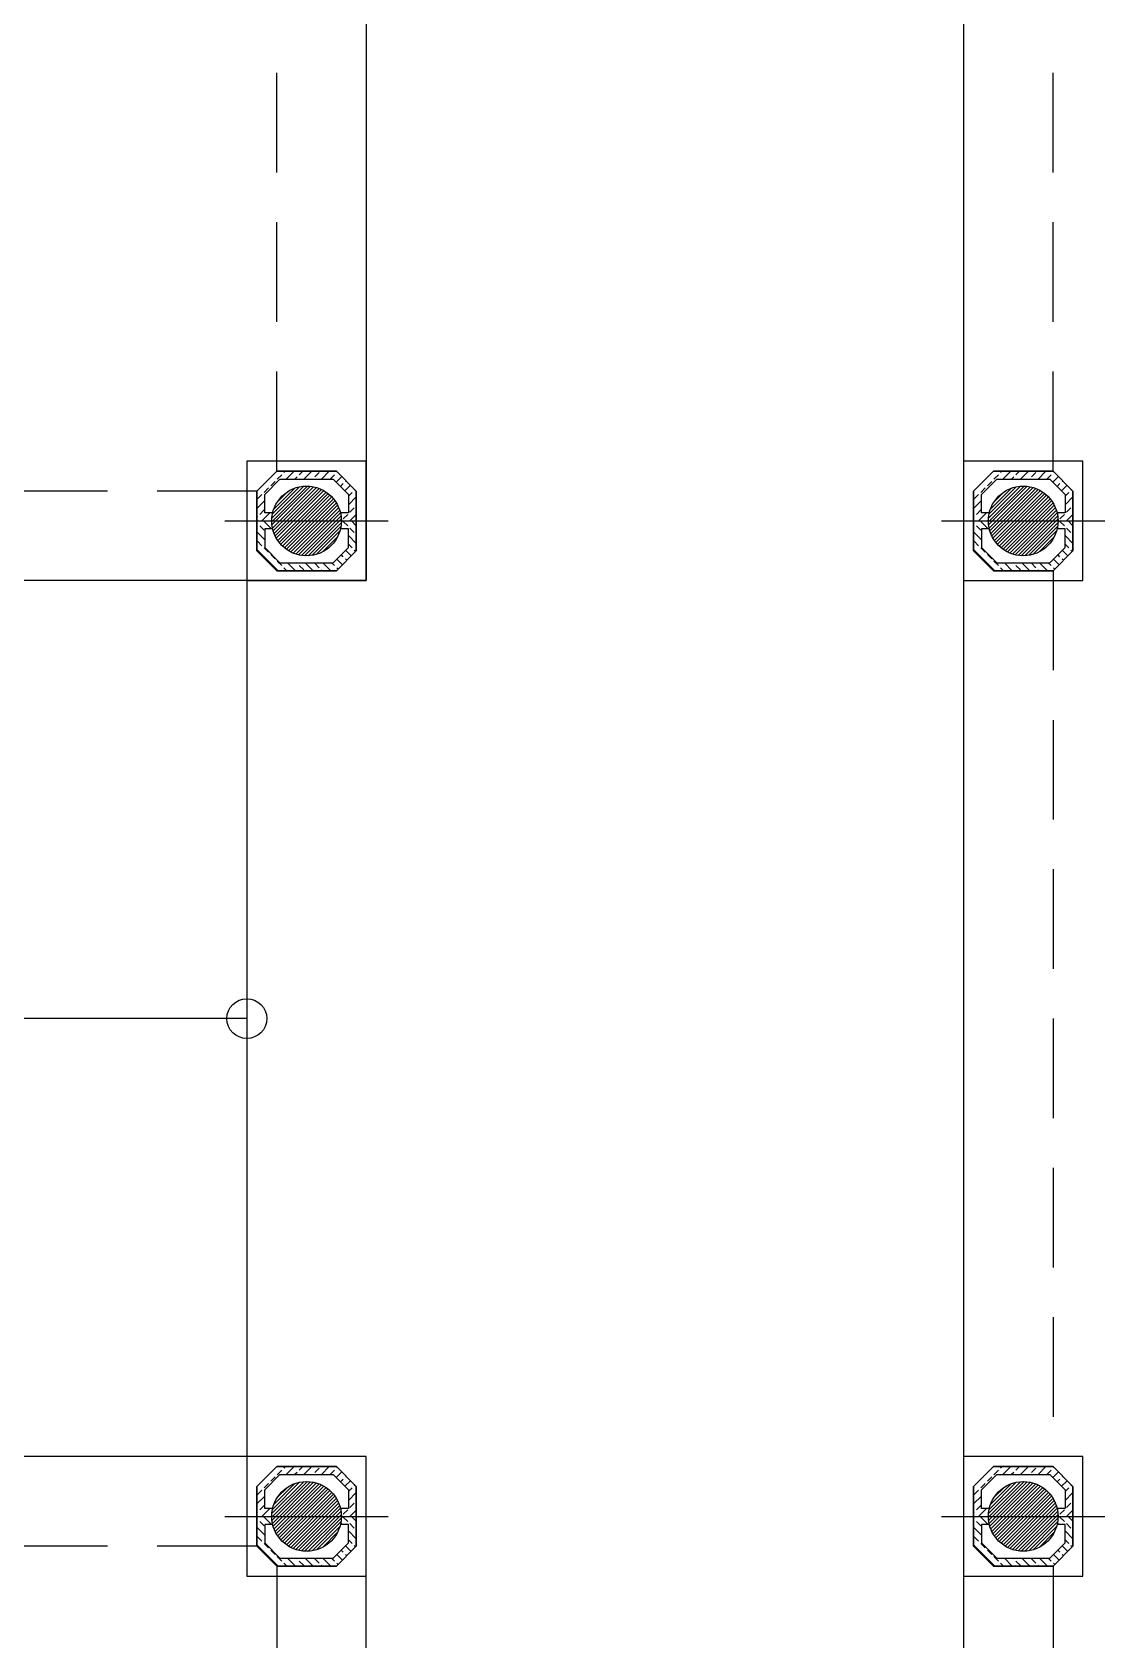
# Model space of a CAD drawing. Extents: x 278386 to 404536, y 8015 to 97114.
# Drawn here: x 360749 to 366137, y 25315 to 33390 of the extents above; entities that cross this region are included whole.
import ezdxf

# ---------------------------------------------------------------- set-up
doc = ezdxf.new("R2010")
doc.units = 0
doc.header["$LTSCALE"] = 2
doc.header["$MEASUREMENT"] = 0
doc.linetypes.add('1-BLOCK-A_FLOOR PLAN$0$HIDDEN', pattern=[0.375, 0.25, -0.125])
doc.layers.get('0').update_dxf_attribs({"color": 1})
for name, color, linetype in [('1-BLOCK-A_FLOOR PLAN$0$CLADDING', 1, 'Continuous'), ('1-BLOCK-A_FLOOR PLAN$0$Covered Walkway', 7, 'Continuous'), ('1-BLOCK-A_FLOOR PLAN$0$HAT-GRC', 9, 'Continuous'), ('1-BLOCK-A_FLOOR PLAN$0$PAV-COL', 1, 'Continuous'), ('1-BLOCK-A_FLOOR PLAN$0$pavement', 21, 'Continuous'), ('1-BLOCK-A_FLOOR PLAN$0$STAIR', 1, 'Continuous'), ('ext', 93, 'Continuous')]:
    doc.layers.add(name, color=color, linetype=linetype)

# ---------------------------------------------------------------- blocks, each defined once
blk = doc.blocks.new('1-BLOCK-A_FLOOR PLAN', base_point=(138.4295842972385, 17.08714958300015))
at = {"layer": '1-BLOCK-A_FLOOR PLAN$0$HAT-GRC', "linetype": 'Continuous'}
h = blk.add_hatch(dxfattribs=at)
h.set_pattern_fill('ANSI33', color=8, scale=0.25, style=0)
h.set_pattern_definition([(225, (98.45000000036481, 37.95084224616868), (-0.04419417382415922, 0.04419417382415922), []), (225, (98.45000000036481, 37.90664807241875), (-0.04419417382415922, 0.04419417382415922), [0.03125, -0.015625])])
edge = h.paths.add_edge_path()
edge.add_line((97.95000000036474, 37.70084224616868), (97.9500000003647, 37.85084224616899))
edge.add_line((97.9500000003647, 37.85084224616899), (98.0500000003645, 37.95084224616845))
edge.add_line((98.0500000003645, 37.95084224616845), (98.20000000036477, 37.95084224616868))
edge.add_line((98.20000000036477, 37.95084224616868), (98.35000000036501, 37.95084224616868))
edge.add_line((98.35000000036501, 37.95084224616868), (98.45000000036481, 37.85084224616899))
edge.add_line((98.45000000036481, 37.85084224616899), (98.45000000036481, 37.70084224616868))
edge.add_line((98.45000000036481, 37.70084224616868), (98.37500000036485, 37.70084224616868))
edge.add_ellipse((98.20000000036485, 37.70084224616868), major_axis=(-0.1237436867078197, 0.1237436867078197), ratio=0.9999999999994564, start_angle=225.0000000000155, end_angle=238.2129803601605)
edge.add_line((98.37036725073887, 37.74084224616864), (98.41000000036483, 37.74084224616841))
edge.add_line((98.41000000036483, 37.74084224616841), (98.41000000036479, 37.83427370367382))
edge.add_line((98.41000000036479, 37.83427370367382), (98.33343145787003, 37.91084224616849))
edge.add_line((98.33343145787003, 37.91084224616849), (98.16000000036476, 37.91084224616871))
edge.add_line((98.16000000036476, 37.91084224616871), (98.06656854285932, 37.91084224616871))
edge.add_line((98.06656854285932, 37.91084224616871), (97.99000000036472, 37.83427370367404))
edge.add_line((97.99000000036472, 37.83427370367404), (97.9900000003647, 37.74084224616841))
edge.add_line((97.9900000003647, 37.74084224616841), (98.02963274999084, 37.74084224616864))
edge.add_ellipse((98.20000000036485, 37.70084224616868), major_axis=(0.1237436867078196, 0.1237436867078196), ratio=0.9999999999994568, start_angle=121.7870196398395, end_angle=134.9999999999844)
edge.add_line((98.02500000036486, 37.70084224616868), (97.95000000036474, 37.70084224616868))
h = blk.add_hatch(dxfattribs=at)
h.set_pattern_fill('ANSI33', color=8, scale=0.25, style=0)
h.set_pattern_definition([(225, (102.0500000003648, 37.95084224616868), (-0.04419417382415922, 0.04419417382415922), []), (225, (102.0500000003648, 37.90664807241875), (-0.04419417382415922, 0.04419417382415922), [0.03125, -0.015625])])
edge = h.paths.add_edge_path()
edge.add_line((101.5500000003647, 37.70084224616868), (101.5500000003647, 37.85084224616899))
edge.add_line((101.5500000003647, 37.85084224616899), (101.6500000003645, 37.95084224616845))
edge.add_line((101.6500000003645, 37.95084224616845), (101.8000000003648, 37.95084224616868))
edge.add_line((101.8000000003648, 37.95084224616868), (101.950000000365, 37.95084224616868))
edge.add_line((101.950000000365, 37.95084224616868), (102.0500000003648, 37.85084224616899))
edge.add_line((102.0500000003648, 37.85084224616899), (102.0500000003648, 37.70084224616868))
edge.add_line((102.0500000003648, 37.70084224616868), (101.9750000003648, 37.70084224616868))
edge.add_ellipse((101.8000000003648, 37.70084224616868), major_axis=(-0.1237436867078197, 0.1237436867078197), ratio=0.9999999999994564, start_angle=225.0000000000155, end_angle=238.2129803601605)
edge.add_line((101.9703672507389, 37.74084224616864), (102.0100000003648, 37.74084224616841))
edge.add_line((102.0100000003648, 37.74084224616841), (102.0100000003648, 37.83427370367382))
edge.add_line((102.0100000003648, 37.83427370367382), (101.93343145787, 37.91084224616849))
edge.add_line((101.93343145787, 37.91084224616849), (101.7600000003648, 37.91084224616871))
edge.add_line((101.7600000003648, 37.91084224616871), (101.6665685428593, 37.91084224616871))
edge.add_line((101.6665685428593, 37.91084224616871), (101.5900000003647, 37.83427370367404))
edge.add_line((101.5900000003647, 37.83427370367404), (101.5900000003647, 37.74084224616841))
edge.add_line((101.5900000003647, 37.74084224616841), (101.6296327499908, 37.74084224616864))
edge.add_ellipse((101.8000000003648, 37.70084224616868), major_axis=(0.1237436867078196, 0.1237436867078196), ratio=0.9999999999994568, start_angle=121.7870196398395, end_angle=134.9999999999844)
edge.add_line((101.6250000003648, 37.70084224616868), (101.5500000003647, 37.70084224616868))
h = blk.add_hatch(dxfattribs=at)
h.set_pattern_fill('ANSI33', color=8, scale=0.25, style=0)
h.set_pattern_definition([(135, (98.45000000036481, 37.45084224616845), (-0.04419417382415923, -0.04419417382415923), []), (135, (98.45000000036481, 37.49503641991838), (-0.04419417382415923, -0.04419417382415923), [0.03125000000000001, -0.015625])])
edge = h.paths.add_edge_path()
edge.add_line((97.95000000036474, 37.70084224616845), (97.9500000003647, 37.55084224616813))
edge.add_line((97.9500000003647, 37.55084224616813), (98.0500000003645, 37.45084224616868))
edge.add_line((98.0500000003645, 37.45084224616868), (98.20000000036477, 37.45084224616845))
edge.add_line((98.20000000036477, 37.45084224616845), (98.35000000036501, 37.45084224616845))
edge.add_line((98.35000000036501, 37.45084224616845), (98.45000000036481, 37.55084224616813))
edge.add_line((98.45000000036481, 37.55084224616813), (98.45000000036481, 37.70084224616845))
edge.add_line((98.45000000036481, 37.70084224616845), (98.37500000036485, 37.70084224616845))
edge.add_ellipse((98.20000000036485, 37.70084224616845), major_axis=(0.1237436867078197, 0.1237436867078197), ratio=0.9999999999994564, start_angle=301.7870196398395, end_angle=314.9999999999844, ccw=False)
edge.add_line((98.37036725073887, 37.66084224616849), (98.41000000036483, 37.66084224616871))
edge.add_line((98.41000000036483, 37.66084224616871), (98.41000000036479, 37.56741078866331))
edge.add_line((98.41000000036479, 37.56741078866331), (98.33343145787003, 37.49084224616864))
edge.add_line((98.33343145787003, 37.49084224616864), (98.16000000036476, 37.49084224616841))
edge.add_line((98.16000000036476, 37.49084224616841), (98.06656854285932, 37.49084224616841))
edge.add_line((98.06656854285932, 37.49084224616841), (97.99000000036472, 37.56741078866308))
edge.add_line((97.99000000036472, 37.56741078866308), (97.9900000003647, 37.66084224616871))
edge.add_line((97.9900000003647, 37.66084224616871), (98.02963274999084, 37.66084224616849))
edge.add_ellipse((98.20000000036485, 37.70084224616845), major_axis=(-0.1237436867078196, 0.1237436867078196), ratio=0.9999999999994568, start_angle=45.000000000015575, end_angle=58.212980360160486, ccw=False)
edge.add_line((98.02500000036486, 37.70084224616845), (97.95000000036474, 37.70084224616845))
h = blk.add_hatch(dxfattribs=at)
h.set_pattern_fill('ANSI33', color=8, scale=0.25, style=0)
h.set_pattern_definition([(135, (102.0500000003648, 37.45084224616845), (-0.04419417382415923, -0.04419417382415923), []), (135, (102.0500000003648, 37.49503641991838), (-0.04419417382415923, -0.04419417382415923), [0.03125000000000001, -0.015625])])
edge = h.paths.add_edge_path()
edge.add_line((101.5500000003647, 37.70084224616845), (101.5500000003647, 37.55084224616813))
edge.add_line((101.5500000003647, 37.55084224616813), (101.6500000003645, 37.45084224616868))
edge.add_line((101.6500000003645, 37.45084224616868), (101.8000000003648, 37.45084224616845))
edge.add_line((101.8000000003648, 37.45084224616845), (101.950000000365, 37.45084224616845))
edge.add_line((101.950000000365, 37.45084224616845), (102.0500000003648, 37.55084224616813))
edge.add_line((102.0500000003648, 37.55084224616813), (102.0500000003648, 37.70084224616845))
edge.add_line((102.0500000003648, 37.70084224616845), (101.9750000003648, 37.70084224616845))
edge.add_ellipse((101.8000000003648, 37.70084224616845), major_axis=(0.1237436867078197, 0.1237436867078197), ratio=0.9999999999994564, start_angle=301.7870196398395, end_angle=314.9999999999844, ccw=False)
edge.add_line((101.9703672507389, 37.66084224616849), (102.0100000003648, 37.66084224616871))
edge.add_line((102.0100000003648, 37.66084224616871), (102.0100000003648, 37.56741078866331))
edge.add_line((102.0100000003648, 37.56741078866331), (101.93343145787, 37.49084224616864))
edge.add_line((101.93343145787, 37.49084224616864), (101.7600000003648, 37.49084224616841))
edge.add_line((101.7600000003648, 37.49084224616841), (101.6665685428593, 37.49084224616841))
edge.add_line((101.6665685428593, 37.49084224616841), (101.5900000003647, 37.56741078866308))
edge.add_line((101.5900000003647, 37.56741078866308), (101.5900000003647, 37.66084224616871))
edge.add_line((101.5900000003647, 37.66084224616871), (101.6296327499908, 37.66084224616849))
edge.add_ellipse((101.8000000003648, 37.70084224616845), major_axis=(-0.1237436867078196, 0.1237436867078196), ratio=0.9999999999994568, start_angle=45.000000000015575, end_angle=58.212980360160486, ccw=False)
edge.add_line((101.6250000003648, 37.70084224616845), (101.5500000003647, 37.70084224616845))
h = blk.add_hatch(dxfattribs=at)
h.set_pattern_fill('ANSI33', color=8, scale=0.25, style=0)
h.set_pattern_definition([(225, (98.45000000036481, 32.95084224616868), (-0.04419417382415922, 0.04419417382415922), []), (225, (98.45000000036481, 32.90664807241875), (-0.04419417382415922, 0.04419417382415922), [0.03125, -0.015625])])
edge = h.paths.add_edge_path()
edge.add_line((97.95000000036474, 32.70084224616868), (97.9500000003647, 32.85084224616899))
edge.add_line((97.9500000003647, 32.85084224616899), (98.0500000003645, 32.95084224616845))
edge.add_line((98.0500000003645, 32.95084224616845), (98.20000000036477, 32.95084224616868))
edge.add_line((98.20000000036477, 32.95084224616868), (98.35000000036501, 32.95084224616868))
edge.add_line((98.35000000036501, 32.95084224616868), (98.45000000036481, 32.85084224616899))
edge.add_line((98.45000000036481, 32.85084224616899), (98.45000000036481, 32.70084224616868))
edge.add_line((98.45000000036481, 32.70084224616868), (98.37500000036485, 32.70084224616868))
edge.add_ellipse((98.20000000036485, 32.70084224616868), major_axis=(-0.1237436867078197, 0.1237436867078197), ratio=0.9999999999994564, start_angle=225.0000000000155, end_angle=238.2129803601605)
edge.add_line((98.37036725073887, 32.74084224616864), (98.41000000036483, 32.74084224616841))
edge.add_line((98.41000000036483, 32.74084224616841), (98.41000000036479, 32.83427370367382))
edge.add_line((98.41000000036479, 32.83427370367382), (98.33343145787003, 32.91084224616849))
edge.add_line((98.33343145787003, 32.91084224616849), (98.16000000036476, 32.91084224616871))
edge.add_line((98.16000000036476, 32.91084224616871), (98.06656854285932, 32.91084224616871))
edge.add_line((98.06656854285932, 32.91084224616871), (97.99000000036472, 32.83427370367404))
edge.add_line((97.99000000036472, 32.83427370367404), (97.9900000003647, 32.74084224616841))
edge.add_line((97.9900000003647, 32.74084224616841), (98.02963274999084, 32.74084224616864))
edge.add_ellipse((98.20000000036485, 32.70084224616868), major_axis=(0.1237436867078196, 0.1237436867078196), ratio=0.9999999999994568, start_angle=121.7870196398395, end_angle=134.9999999999844)
edge.add_line((98.02500000036486, 32.70084224616868), (97.95000000036474, 32.70084224616868))
h = blk.add_hatch(dxfattribs=at)
h.set_pattern_fill('ANSI33', color=8, scale=0.25, style=0)
h.set_pattern_definition([(225, (102.0500000003648, 32.95084224616868), (-0.04419417382415922, 0.04419417382415922), []), (225, (102.0500000003648, 32.90664807241875), (-0.04419417382415922, 0.04419417382415922), [0.03125, -0.015625])])
edge = h.paths.add_edge_path()
edge.add_line((101.5500000003647, 32.70084224616868), (101.5500000003647, 32.85084224616899))
edge.add_line((101.5500000003647, 32.85084224616899), (101.6500000003645, 32.95084224616845))
edge.add_line((101.6500000003645, 32.95084224616845), (101.8000000003648, 32.95084224616868))
edge.add_line((101.8000000003648, 32.95084224616868), (101.950000000365, 32.95084224616868))
edge.add_line((101.950000000365, 32.95084224616868), (102.0500000003648, 32.85084224616899))
edge.add_line((102.0500000003648, 32.85084224616899), (102.0500000003648, 32.70084224616868))
edge.add_line((102.0500000003648, 32.70084224616868), (101.9750000003648, 32.70084224616868))
edge.add_ellipse((101.8000000003648, 32.70084224616868), major_axis=(-0.1237436867078197, 0.1237436867078197), ratio=0.9999999999994564, start_angle=225.0000000000155, end_angle=238.2129803601605)
edge.add_line((101.9703672507389, 32.74084224616864), (102.0100000003648, 32.74084224616841))
edge.add_line((102.0100000003648, 32.74084224616841), (102.0100000003648, 32.83427370367382))
edge.add_line((102.0100000003648, 32.83427370367382), (101.93343145787, 32.91084224616849))
edge.add_line((101.93343145787, 32.91084224616849), (101.7600000003648, 32.91084224616871))
edge.add_line((101.7600000003648, 32.91084224616871), (101.6665685428593, 32.91084224616871))
edge.add_line((101.6665685428593, 32.91084224616871), (101.5900000003647, 32.83427370367404))
edge.add_line((101.5900000003647, 32.83427370367404), (101.5900000003647, 32.74084224616841))
edge.add_line((101.5900000003647, 32.74084224616841), (101.6296327499908, 32.74084224616864))
edge.add_ellipse((101.8000000003648, 32.70084224616868), major_axis=(0.1237436867078196, 0.1237436867078196), ratio=0.9999999999994568, start_angle=121.7870196398395, end_angle=134.9999999999844)
edge.add_line((101.6250000003648, 32.70084224616868), (101.5500000003647, 32.70084224616868))
h = blk.add_hatch(dxfattribs=at)
h.set_pattern_fill('ANSI33', color=8, scale=0.25, style=0)
h.set_pattern_definition([(135, (98.45000000036481, 32.45084224616845), (-0.04419417382415923, -0.04419417382415923), []), (135, (98.45000000036481, 32.49503641991838), (-0.04419417382415923, -0.04419417382415923), [0.03125000000000001, -0.015625])])
edge = h.paths.add_edge_path()
edge.add_line((97.95000000036474, 32.70084224616845), (97.9500000003647, 32.55084224616813))
edge.add_line((97.9500000003647, 32.55084224616813), (98.0500000003645, 32.45084224616868))
edge.add_line((98.0500000003645, 32.45084224616868), (98.20000000036477, 32.45084224616845))
edge.add_line((98.20000000036477, 32.45084224616845), (98.35000000036501, 32.45084224616845))
edge.add_line((98.35000000036501, 32.45084224616845), (98.45000000036481, 32.55084224616813))
edge.add_line((98.45000000036481, 32.55084224616813), (98.45000000036481, 32.70084224616845))
edge.add_line((98.45000000036481, 32.70084224616845), (98.37500000036485, 32.70084224616845))
edge.add_ellipse((98.20000000036485, 32.70084224616845), major_axis=(0.1237436867078197, 0.1237436867078197), ratio=0.9999999999994564, start_angle=301.7870196398395, end_angle=314.9999999999844, ccw=False)
edge.add_line((98.37036725073887, 32.66084224616849), (98.41000000036483, 32.66084224616871))
edge.add_line((98.41000000036483, 32.66084224616871), (98.41000000036479, 32.56741078866331))
edge.add_line((98.41000000036479, 32.56741078866331), (98.33343145787003, 32.49084224616864))
edge.add_line((98.33343145787003, 32.49084224616864), (98.16000000036476, 32.49084224616841))
edge.add_line((98.16000000036476, 32.49084224616841), (98.06656854285932, 32.49084224616841))
edge.add_line((98.06656854285932, 32.49084224616841), (97.99000000036472, 32.56741078866308))
edge.add_line((97.99000000036472, 32.56741078866308), (97.9900000003647, 32.66084224616871))
edge.add_line((97.9900000003647, 32.66084224616871), (98.02963274999084, 32.66084224616849))
edge.add_ellipse((98.20000000036485, 32.70084224616845), major_axis=(-0.1237436867078196, 0.1237436867078196), ratio=0.9999999999994568, start_angle=45.000000000015575, end_angle=58.212980360160486, ccw=False)
edge.add_line((98.02500000036486, 32.70084224616845), (97.95000000036474, 32.70084224616845))
h = blk.add_hatch(dxfattribs=at)
h.set_pattern_fill('ANSI33', color=8, scale=0.25, style=0)
h.set_pattern_definition([(135, (102.0500000003648, 32.45084224616845), (-0.04419417382415923, -0.04419417382415923), []), (135, (102.0500000003648, 32.49503641991838), (-0.04419417382415923, -0.04419417382415923), [0.03125000000000001, -0.015625])])
edge = h.paths.add_edge_path()
edge.add_line((101.5500000003647, 32.70084224616845), (101.5500000003647, 32.55084224616813))
edge.add_line((101.5500000003647, 32.55084224616813), (101.6500000003645, 32.45084224616868))
edge.add_line((101.6500000003645, 32.45084224616868), (101.8000000003648, 32.45084224616845))
edge.add_line((101.8000000003648, 32.45084224616845), (101.950000000365, 32.45084224616845))
edge.add_line((101.950000000365, 32.45084224616845), (102.0500000003648, 32.55084224616813))
edge.add_line((102.0500000003648, 32.55084224616813), (102.0500000003648, 32.70084224616845))
edge.add_line((102.0500000003648, 32.70084224616845), (101.9750000003648, 32.70084224616845))
edge.add_ellipse((101.8000000003648, 32.70084224616845), major_axis=(0.1237436867078197, 0.1237436867078197), ratio=0.9999999999994564, start_angle=301.7870196398395, end_angle=314.9999999999844, ccw=False)
edge.add_line((101.9703672507389, 32.66084224616849), (102.0100000003648, 32.66084224616871))
edge.add_line((102.0100000003648, 32.66084224616871), (102.0100000003648, 32.56741078866331))
edge.add_line((102.0100000003648, 32.56741078866331), (101.93343145787, 32.49084224616864))
edge.add_line((101.93343145787, 32.49084224616864), (101.7600000003648, 32.49084224616841))
edge.add_line((101.7600000003648, 32.49084224616841), (101.6665685428593, 32.49084224616841))
edge.add_line((101.6665685428593, 32.49084224616841), (101.5900000003647, 32.56741078866308))
edge.add_line((101.5900000003647, 32.56741078866308), (101.5900000003647, 32.66084224616871))
edge.add_line((101.5900000003647, 32.66084224616871), (101.6296327499908, 32.66084224616849))
edge.add_ellipse((101.8000000003648, 32.70084224616845), major_axis=(-0.1237436867078196, 0.1237436867078196), ratio=0.9999999999994568, start_angle=45.000000000015575, end_angle=58.212980360160486, ccw=False)
edge.add_line((101.6250000003648, 32.70084224616845), (101.5500000003647, 32.70084224616845))
at = {"layer": '1-BLOCK-A_FLOOR PLAN$0$PAV-COL', "linetype": 'Continuous'}
h = blk.add_hatch(dxfattribs=at)
h.set_pattern_fill('ANSI31', color=8, scale=0.1, style=0)
h.set_pattern_definition([(225, (98.37500000036485, 37.87584224616863), (-0.008838834764831844, 0.008838834764831846), [])])
edge = h.paths.add_edge_path()
edge.add_line((98.02500000036486, 37.70084224616868), (98.37500000036485, 37.70084224616868))
edge.add_ellipse((98.20000000036485, 37.70084224616872), major_axis=(0.1237436867076465, 0.1237436867076465), ratio=0.9999999999999568, start_angle=225.0000000000013, end_angle=314.9999999999848, ccw=False)
edge.add_ellipse((98.20000000036485, 37.70084224616872), major_axis=(-0.1237436867076465, 0.1237436867076465), ratio=0.9999999999999567, start_angle=45.00000000001518, end_angle=134.9999999999987, ccw=False)
edge = h.paths.add_edge_path()
edge.add_ellipse((98.20000000036485, 37.70084224616863), major_axis=(0.1237436867076465, 0.1237436867076465), ratio=0.9999999999999568, start_angle=45.000000000001194, end_angle=134.9999999999848, ccw=False)
edge.add_ellipse((98.20000000036485, 37.70084224616863), major_axis=(-0.1237436867076465, 0.1237436867076465), ratio=0.9999999999999567, start_angle=225.0000000000152, end_angle=314.99999999999875, ccw=False)
edge.add_line((98.37500000036485, 37.70084224616868), (98.02500000036486, 37.70084224616868))
h = blk.add_hatch(dxfattribs=at)
h.set_pattern_fill('ANSI31', color=8, scale=0.1, style=0)
h.set_pattern_definition([(225, (101.9750000003648, 37.87584224616863), (-0.008838834764831844, 0.008838834764831846), [])])
edge = h.paths.add_edge_path()
edge.add_line((101.6250000003648, 37.70084224616868), (101.9750000003648, 37.70084224616868))
edge.add_ellipse((101.8000000003648, 37.70084224616872), major_axis=(0.1237436867076465, 0.1237436867076465), ratio=0.9999999999999568, start_angle=225.0000000000013, end_angle=314.9999999999848, ccw=False)
edge.add_ellipse((101.8000000003648, 37.70084224616872), major_axis=(-0.1237436867076465, 0.1237436867076465), ratio=0.9999999999999567, start_angle=45.00000000001518, end_angle=134.9999999999987, ccw=False)
edge = h.paths.add_edge_path()
edge.add_ellipse((101.8000000003648, 37.70084224616863), major_axis=(0.1237436867076465, 0.1237436867076465), ratio=0.9999999999999568, start_angle=45.000000000001194, end_angle=134.9999999999848, ccw=False)
edge.add_ellipse((101.8000000003648, 37.70084224616863), major_axis=(-0.1237436867076465, 0.1237436867076465), ratio=0.9999999999999567, start_angle=225.0000000000152, end_angle=314.99999999999875, ccw=False)
edge.add_line((101.9750000003648, 37.70084224616868), (101.6250000003648, 37.70084224616868))
h = blk.add_hatch(dxfattribs=at)
h.set_pattern_fill('ANSI31', color=8, scale=0.1, style=0)
h.set_pattern_definition([(225, (98.37500000036485, 32.87584224616863), (-0.008838834764831844, 0.008838834764831846), [])])
edge = h.paths.add_edge_path()
edge.add_line((98.02500000036486, 32.70084224616868), (98.37500000036485, 32.70084224616868))
edge.add_ellipse((98.20000000036485, 32.70084224616872), major_axis=(0.1237436867076465, 0.1237436867076465), ratio=0.9999999999999568, start_angle=225.0000000000013, end_angle=314.9999999999848, ccw=False)
edge.add_ellipse((98.20000000036485, 32.70084224616872), major_axis=(-0.1237436867076465, 0.1237436867076465), ratio=0.9999999999999567, start_angle=45.00000000001518, end_angle=134.9999999999987, ccw=False)
edge = h.paths.add_edge_path()
edge.add_ellipse((98.20000000036485, 32.70084224616863), major_axis=(0.1237436867076465, 0.1237436867076465), ratio=0.9999999999999568, start_angle=45.000000000001194, end_angle=134.9999999999848, ccw=False)
edge.add_ellipse((98.20000000036485, 32.70084224616863), major_axis=(-0.1237436867076465, 0.1237436867076465), ratio=0.9999999999999567, start_angle=225.0000000000152, end_angle=314.99999999999875, ccw=False)
edge.add_line((98.37500000036485, 32.70084224616868), (98.02500000036486, 32.70084224616868))
h = blk.add_hatch(dxfattribs=at)
h.set_pattern_fill('ANSI31', color=8, scale=0.1, style=0)
h.set_pattern_definition([(225, (101.9750000003648, 32.87584224616863), (-0.008838834764831844, 0.008838834764831846), [])])
edge = h.paths.add_edge_path()
edge.add_line((101.6250000003648, 32.70084224616868), (101.9750000003648, 32.70084224616868))
edge.add_ellipse((101.8000000003648, 32.70084224616872), major_axis=(0.1237436867076465, 0.1237436867076465), ratio=0.9999999999999568, start_angle=225.0000000000013, end_angle=314.9999999999848, ccw=False)
edge.add_ellipse((101.8000000003648, 32.70084224616872), major_axis=(-0.1237436867076465, 0.1237436867076465), ratio=0.9999999999999567, start_angle=45.00000000001518, end_angle=134.9999999999987, ccw=False)
edge = h.paths.add_edge_path()
edge.add_ellipse((101.8000000003648, 32.70084224616863), major_axis=(0.1237436867076465, 0.1237436867076465), ratio=0.9999999999999568, start_angle=45.000000000001194, end_angle=134.9999999999848, ccw=False)
edge.add_ellipse((101.8000000003648, 32.70084224616863), major_axis=(-0.1237436867076465, 0.1237436867076465), ratio=0.9999999999999567, start_angle=225.0000000000152, end_angle=314.99999999999875, ccw=False)
edge.add_line((101.9750000003648, 32.70084224616868), (101.6250000003648, 32.70084224616868))
at = {"layer": '1-BLOCK-A_FLOOR PLAN$0$CLADDING', "color": 8, "linetype": 'Continuous'}
for points in [[(98.37500000036485, 37.70084224616868), (98.45000000036481, 37.70084224616868), (98.45000000036481, 37.85084224616877), (98.35000000036491, 37.95084224616868), (98.20000000036477, 37.95084224616868), (98.05000000036458, 37.95084224616868), (97.95000000036471, 37.85084224616877), (97.95000000036472, 37.70084224616868), (98.02500000036486, 37.70084224616868)], [(98.02963274999084, 37.74084224616864), (97.99000000036472, 37.74084224616864), (97.99000000036472, 37.83427370367382), (98.06656854285954, 37.91084224616871), (98.16000000036476, 37.91084224616871), (98.33343145786989, 37.91084224616871), (98.41000000036479, 37.83427370367382), (98.41000000036483, 37.74084224616864), (98.37036725073887, 37.74084224616864)], [(101.9750000003648, 37.70084224616868), (102.0500000003648, 37.70084224616868), (102.0500000003648, 37.85084224616877), (101.9500000003649, 37.95084224616868), (101.8000000003648, 37.95084224616868), (101.6500000003646, 37.95084224616868), (101.5500000003647, 37.85084224616877), (101.5500000003647, 37.70084224616868), (101.6250000003648, 37.70084224616868)], [(101.6296327499908, 37.74084224616864), (101.5900000003647, 37.74084224616864), (101.5900000003647, 37.83427370367382), (101.6665685428595, 37.91084224616871), (101.7600000003648, 37.91084224616871), (101.9334314578699, 37.91084224616871), (102.0100000003648, 37.83427370367382), (102.0100000003648, 37.74084224616864), (101.9703672507389, 37.74084224616864)], [(98.37500000036485, 37.70084224616845), (98.45000000036481, 37.70084224616845), (98.45000000036481, 37.55084224616836), (98.35000000036491, 37.45084224616845), (98.20000000036477, 37.45084224616845), (98.05000000036458, 37.45084224616845), (97.95000000036471, 37.55084224616836), (97.95000000036472, 37.70084224616845), (98.02500000036486, 37.70084224616845)], [(98.02963274999084, 37.66084224616849), (97.99000000036472, 37.66084224616849), (97.99000000036472, 37.56741078866331), (98.06656854285954, 37.49084224616841), (98.16000000036476, 37.49084224616841), (98.33343145786989, 37.49084224616841), (98.41000000036479, 37.56741078866331), (98.41000000036483, 37.66084224616849), (98.37036725073887, 37.66084224616849)], [(101.9750000003648, 37.70084224616845), (102.0500000003648, 37.70084224616845), (102.0500000003648, 37.55084224616836), (101.9500000003649, 37.45084224616845), (101.8000000003648, 37.45084224616845), (101.6500000003646, 37.45084224616845), (101.5500000003647, 37.55084224616836), (101.5500000003647, 37.70084224616845), (101.6250000003648, 37.70084224616845)], [(101.6296327499908, 37.66084224616849), (101.5900000003647, 37.66084224616849), (101.5900000003647, 37.56741078866331), (101.6665685428595, 37.49084224616841), (101.7600000003648, 37.49084224616841), (101.9334314578699, 37.49084224616841), (102.0100000003648, 37.56741078866331), (102.0100000003648, 37.66084224616849), (101.9703672507389, 37.66084224616849)], [(98.37500000036485, 32.70084224616868), (98.45000000036481, 32.70084224616868), (98.45000000036481, 32.85084224616877), (98.35000000036491, 32.95084224616868), (98.20000000036477, 32.95084224616868), (98.05000000036458, 32.95084224616868), (97.95000000036471, 32.85084224616877), (97.95000000036472, 32.70084224616868), (98.02500000036486, 32.70084224616868)], [(101.9750000003648, 32.70084224616868), (102.0500000003648, 32.70084224616868), (102.0500000003648, 32.85084224616877), (101.9500000003649, 32.95084224616868), (101.8000000003648, 32.95084224616868), (101.6500000003646, 32.95084224616868), (101.5500000003647, 32.85084224616877), (101.5500000003647, 32.70084224616868), (101.6250000003648, 32.70084224616868)], [(98.02963274999084, 32.74084224616864), (97.99000000036472, 32.74084224616864), (97.99000000036472, 32.83427370367382), (98.06656854285954, 32.91084224616871), (98.16000000036476, 32.91084224616871), (98.33343145786989, 32.91084224616871), (98.41000000036479, 32.83427370367382), (98.41000000036483, 32.74084224616864), (98.37036725073887, 32.74084224616864)], [(101.6296327499908, 32.74084224616864), (101.5900000003647, 32.74084224616864), (101.5900000003647, 32.83427370367382), (101.6665685428595, 32.91084224616871), (101.7600000003648, 32.91084224616871), (101.9334314578699, 32.91084224616871), (102.0100000003648, 32.83427370367382), (102.0100000003648, 32.74084224616864), (101.9703672507389, 32.74084224616864)], [(98.37500000036485, 32.70084224616845), (98.45000000036481, 32.70084224616845), (98.45000000036481, 32.55084224616836), (98.35000000036491, 32.45084224616845), (98.20000000036477, 32.45084224616845), (98.05000000036458, 32.45084224616845), (97.95000000036471, 32.55084224616836), (97.95000000036472, 32.70084224616845), (98.02500000036486, 32.70084224616845)], [(98.02963274999084, 32.66084224616849), (97.99000000036472, 32.66084224616849), (97.99000000036472, 32.56741078866331), (98.06656854285954, 32.49084224616841), (98.16000000036476, 32.49084224616841), (98.33343145786989, 32.49084224616841), (98.41000000036479, 32.56741078866331), (98.41000000036483, 32.66084224616849), (98.37036725073887, 32.66084224616849)], [(101.9750000003648, 32.70084224616845), (102.0500000003648, 32.70084224616845), (102.0500000003648, 32.55084224616836), (101.9500000003649, 32.45084224616845), (101.8000000003648, 32.45084224616845), (101.6500000003646, 32.45084224616845), (101.5500000003647, 32.55084224616836), (101.5500000003647, 32.70084224616845), (101.6250000003648, 32.70084224616845)], [(101.6296327499908, 32.66084224616849), (101.5900000003647, 32.66084224616849), (101.5900000003647, 32.56741078866331), (101.6665685428595, 32.49084224616841), (101.7600000003648, 32.49084224616841), (101.9334314578699, 32.49084224616841), (102.0100000003648, 32.56741078866331), (102.0100000003648, 32.66084224616849), (101.9703672507389, 32.66084224616849)]]:
    blk.add_lwpolyline(points, dxfattribs=at)
at = {"layer": '1-BLOCK-A_FLOOR PLAN$0$Covered Walkway', "color": 8, "linetype": '1-BLOCK-A_FLOOR PLAN$0$HIDDEN'}
for p, q in [((98.05000000036479, 37.95084224616872), (98.05000000036478, 42.45084224616868)), ((101.9500000003648, 37.95084224616868), (101.9500000003648, 42.45084224616868)), ((97.95000000036475, 37.85084224616864), (91.05000000106128, 37.85084224616863)), ((101.9500000003648, 37.45084224616868), (101.9500000003648, 32.95084224616868)), ((97.95000000036467, 32.55084224616895), (91.10000000106037, 32.55084224616895)), ((98.05000000036478, 32.4508422461689), (98.05000000036478, 27.9508422461689)), ((101.9500000003648, 32.4508422461689), (101.9500000003648, 27.9508422461689))]:
    blk.add_line(p, q, dxfattribs=at)
at = {"layer": '1-BLOCK-A_FLOOR PLAN$0$PAV-COL', "color": 8, "linetype": 'Continuous'}
for p, q in [((97.79001032724248, 37.70084224616868), (98.6099896734872, 37.70084224616868)), ((101.3900103272425, 37.70084224616868), (102.2099896734872, 37.70084224616868)), ((97.79001032724248, 32.70084224616868), (98.6099896734872, 32.70084224616868)), ((101.3900103272425, 32.70084224616868), (102.2099896734872, 32.70084224616868))]:
    blk.add_line(p, q, dxfattribs=at)
at = {"layer": '1-BLOCK-A_FLOOR PLAN$0$PAV-COL', "color": 8}
for points in [[(98.50000000036488, 37.40084224616895), (98.50000000036488, 38.00084224616863), (97.90000000036477, 38.00084224616863), (97.90000000036477, 37.40084224616895)], [(102.1000000003649, 37.40084224616895), (102.1000000003649, 38.00084224616863), (101.5000000003648, 38.00084224616863), (101.5000000003648, 37.40084224616895)], [(98.35000000036479, 37.95084224616868), (98.45000000036481, 37.85084224616877), (98.45000000036484, 37.55084224616881), (98.35000000036487, 37.4508422461689), (98.05000000036483, 37.45084224616868), (97.95000000036481, 37.55084224616881), (97.95000000036475, 37.85084224616877), (98.05000000036475, 37.95084224616868)], [(98.35000000036479, 37.45084224616845), (98.45000000036481, 37.55084224616836), (98.45000000036484, 37.85084224616831), (98.35000000036487, 37.95084224616822), (98.05000000036483, 37.95084224616845), (97.95000000036481, 37.85084224616831), (97.95000000036475, 37.55084224616836), (98.05000000036475, 37.45084224616845)], [(101.9500000003648, 37.95084224616868), (102.0500000003648, 37.85084224616877), (102.0500000003648, 37.55084224616881), (101.9500000003649, 37.4508422461689), (101.6500000003648, 37.45084224616868), (101.5500000003648, 37.55084224616881), (101.5500000003647, 37.85084224616877), (101.6500000003647, 37.95084224616868)], [(101.9500000003648, 37.45084224616845), (102.0500000003648, 37.55084224616836), (102.0500000003648, 37.85084224616831), (101.9500000003649, 37.95084224616822), (101.6500000003648, 37.95084224616845), (101.5500000003648, 37.85084224616831), (101.5500000003647, 37.55084224616836), (101.6500000003647, 37.45084224616845)], [(98.50000000036488, 32.40084224616895), (98.50000000036488, 33.00084224616863), (97.90000000036477, 33.00084224616863), (97.90000000036477, 32.40084224616895)], [(98.35000000036479, 32.95084224616868), (98.45000000036481, 32.85084224616877), (98.45000000036484, 32.55084224616881), (98.35000000036487, 32.4508422461689), (98.05000000036483, 32.45084224616868), (97.95000000036481, 32.55084224616881), (97.95000000036475, 32.85084224616877), (98.05000000036475, 32.95084224616868)], [(98.35000000036479, 32.45084224616845), (98.45000000036481, 32.55084224616836), (98.45000000036484, 32.85084224616831), (98.35000000036487, 32.95084224616822), (98.05000000036483, 32.95084224616845), (97.95000000036481, 32.85084224616831), (97.95000000036475, 32.55084224616836), (98.05000000036475, 32.45084224616845)], [(102.1000000003649, 32.40084224616895), (102.1000000003649, 33.00084224616863), (101.5000000003648, 33.00084224616863), (101.5000000003648, 32.40084224616895)], [(101.9500000003648, 32.95084224616868), (102.0500000003648, 32.85084224616877), (102.0500000003648, 32.55084224616881), (101.9500000003649, 32.4508422461689), (101.6500000003648, 32.45084224616868), (101.5500000003648, 32.55084224616881), (101.5500000003647, 32.85084224616877), (101.6500000003647, 32.95084224616868)], [(101.9500000003648, 32.45084224616845), (102.0500000003648, 32.55084224616836), (102.0500000003648, 32.85084224616831), (101.9500000003649, 32.95084224616822), (101.6500000003648, 32.95084224616845), (101.5500000003648, 32.85084224616831), (101.5500000003647, 32.55084224616836), (101.6500000003647, 32.45084224616845)]]:
    blk.add_lwpolyline(points, close=True, dxfattribs=at)
at = {"layer": '1-BLOCK-A_FLOOR PLAN$0$PAV-COL', "color": 8, "linetype": 'Continuous'}
for centre in [(98.20000000036485, 37.70084224616868), (101.8000000003648, 37.70084224616868), (98.20000000036485, 32.70084224616868), (101.8000000003648, 32.70084224616868)]:
    blk.add_circle(centre, 0.175, dxfattribs=at)
at = {"layer": '1-BLOCK-A_FLOOR PLAN$0$pavement', "color": 8, "ltscale": 2}
for p, q in [((98.50000000036482, 68.00091574525321), (98.50000000036479, 37.40084224616872)), ((101.5000000003648, 68.00084224616863), (101.5000000003648, 21.53368600359966)), ((98.50000000036479, 37.40084224616872), (91.1000000010594, 37.40084224616872)), ((98.50000000036479, 33.00084224616841), (91.1000000010594, 33.00084224616841)), ((98.50000000036479, 21.51689919036565), (98.5000000003648, 33.00084224616841))]:
    blk.add_line(p, q, dxfattribs=at)
at = {"layer": '1-BLOCK-A_FLOOR PLAN$0$STAIR', "color": 8}
for p, q in [((97.90000000036477, 37.40084224614365), (97.90000000018055, 33.00084224616863)), ((97.90000000027267, 35.20086863480386), (90.65000000107857, 35.20086863610066))]:
    blk.add_line(p, q, dxfattribs=at)
blk.add_circle((97.89997361169247, 35.20086863476145), 0.1, dxfattribs=at)
blk = doc.blocks.new('A$C51B27907')
blk.add_blockref('1-BLOCK-A_FLOOR PLAN', (123.970737410019, 2.307192947193583))

msp = doc.modelspace()

# ---------------------------------------------------------------- block references
at = {"layer": 'ext', "linetype": 'Continuous', "xscale": 1000, "yscale": 1000, "zscale": 1000}
msp.add_blockref('A$C51B27907', (278385.8025969506, 8014.523211174377), dxfattribs=at)

doc.saveas('drawing.dxf')
